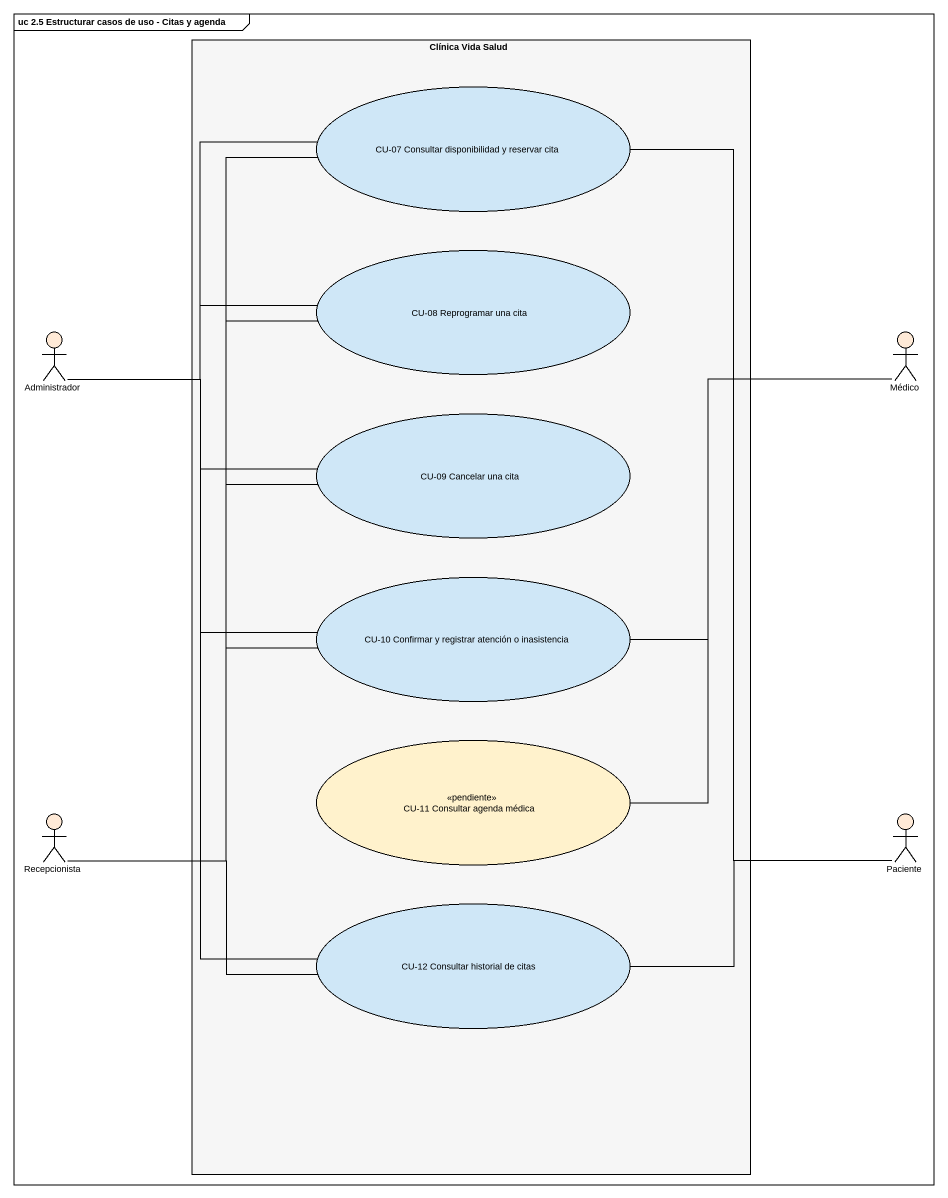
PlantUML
@startuml
mainframe uc 2.5 Estructurar casos de uso - Citas y agenda
rectangle "Clínica Vida Salud" as Clínica_Vida_Salud #F6F6F6 {
  usecase "CU-07 Consultar disponibilidad y reservar cita" as CU_07_Consultar #CFE7F7
  usecase "CU-08 Reprogramar una cita" as CU_08_Reprogramar_una_cita #CFE7F7
  usecase "CU-09 Cancelar una cita" as CU_09_Cancelar_una_cita #CFE7F7
  usecase "CU-10 Confirmar y registrar atención o inasistencia" as CU_10_Confirmar_y_registrar #CFE7F7
  usecase "CU-11 Consultar agenda médica" as CU_11_Consultar_agenda <<pendiente>> #FFF2CC
  usecase "CU-12 Consultar historial de citas" as CU_12_Consultar_historial #CFE7F7
}
actor Administrador #FFEAD7
actor Médico #FFEAD7
actor Recepcionista #FFEAD7
actor Paciente #FFEAD7
Administrador -right- CU_07_Consultar
Administrador -right- CU_08_Reprogramar_una_cita
Administrador -right- CU_09_Cancelar_una_cita
Administrador -- CU_10_Confirmar_y_registrar
Administrador -- CU_12_Consultar_historial
Médico -left- CU_10_Confirmar_y_registrar
Médico -- CU_11_Consultar_agenda
Recepcionista -up- CU_07_Consultar
Recepcionista -up- CU_08_Reprogramar_una_cita
Recepcionista -up- CU_09_Cancelar_una_cita
Recepcionista -right- CU_10_Confirmar_y_registrar
Recepcionista -right- CU_12_Consultar_historial
Paciente -up- CU_07_Consultar
Paciente -left- CU_12_Consultar_historial
@enduml
